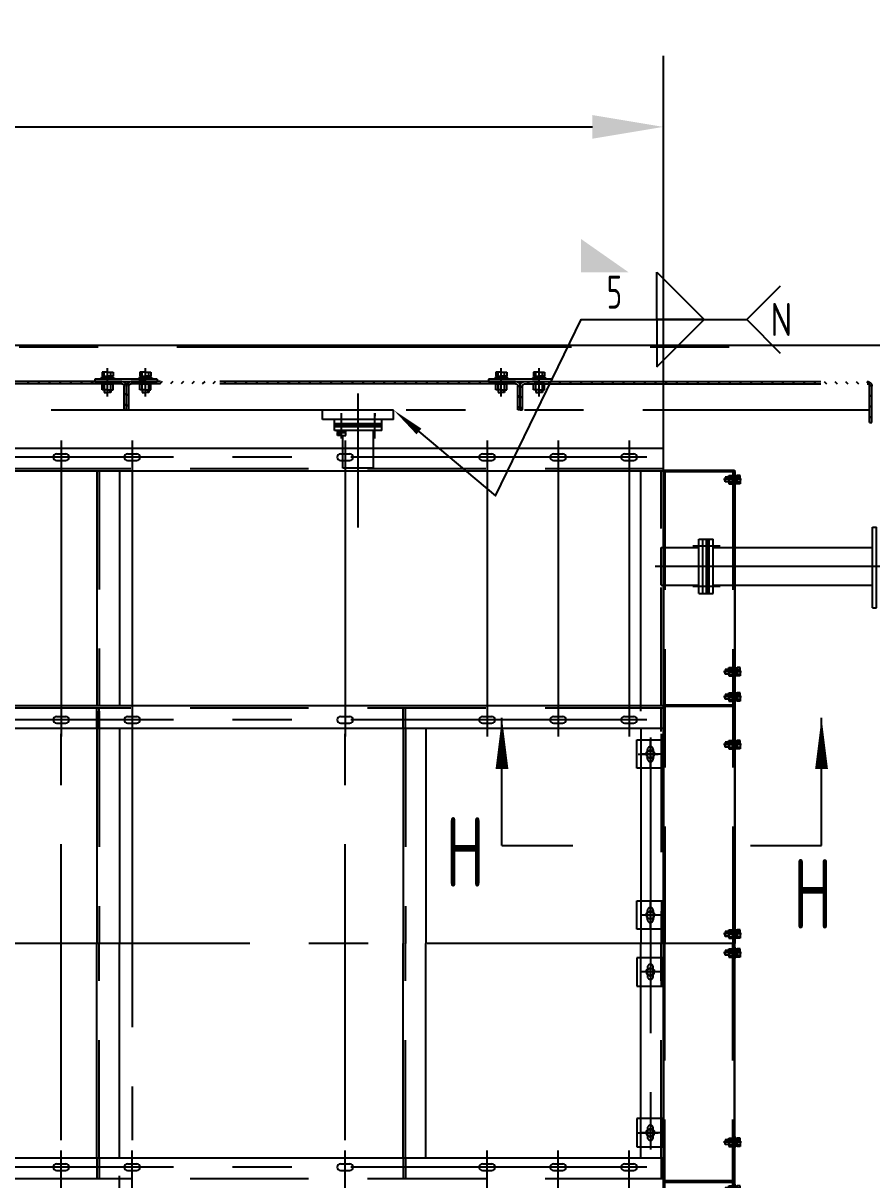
# Model space of a CAD drawing. Header units: millimetres. Extents: x 1934 to 22934, y 25951 to 41379.
# Drawn here: x 10797 to 12591, y 36358 to 38802 of the extents above; entities that cross this region are included whole.
import ezdxf
from ezdxf.enums import TextEntityAlignment as Align

# ---------------------------------------------------------------- set-up
doc = ezdxf.new("R2010")
doc.units = ezdxf.units.MM
doc.header["$LTSCALE"] = 500
for name, pattern in [('F', [0.75, 0.5, -0.25]), ('G', [2, 1.25, -0.25, 0.25, -0.25]), ('K', [2.5, 1.25, -0.25, 0.25, -0.25, 0.25, -0.25])]:
    doc.linetypes.add(name, pattern=pattern)
for name, color, linetype in [('01', 7, 'Continuous'), ('02', 1, 'Continuous'), ('04', 2, 'F'), ('05', 4, 'G'), ('07', 6, 'K'), ('08', 1, 'Continuous'), ('11', 3, 'Continuous'), ('13', 3, 'Continuous')]:
    doc.layers.add(name, color=color, linetype=linetype)
doc.styles.get("Standard").update_dxf_attribs({"font": 'isocp', "width": 0.707, "bigfont": 'intecad.shx'})
doc.dimstyles.new('INTE', dxfattribs={"dimscale": 50, "dimtxt": 3.5, "dimasz": 3, "dimexe": 3, "dimexo": 0, "dimgap": 1, "dimtad": 1, "dimdsep": 46, "dimtxsty": 'Standard', "dimcen": 0, "dimclrd": 1, "dimclre": 1, "dimclrt": 3, "dimadec": 0, "dimazin": 0, "dimtfac": 1, "dimtmove": 0, "dimatfit": 0, "dimfxl": 1, "dimarcsym": 0})

# ---------------------------------------------------------------- blocks, each defined once
blk = doc.blocks.new('64')
at = {"layer": '01', "color": 7, "linetype": 'Continuous'}
for p, q in [((9873.3, 4989.1), (9873.3, 5159.1)), ((9873.3, 5159.1), (9881.3, 5159.1)), ((9881.3, 4989.1), (9881.3, 5159.1)), ((9582.3, 5116.6), (9873.3, 5116.6)), ((9582.3, 5036.6), (9873.3, 5036.6)), ((9873.3, 4989.1), (9881.3, 4989.1))]:
    blk.add_line(p, q, dxfattribs=at)
at = {"layer": '04', "color": 2, "linetype": 'F'}
for p, q in [((9506.3, 5019.1), (9506.3, 5134.1)), ((9506.3, 5134.1), (9536.3, 5134.1)), ((9514.3, 5019.1), (9514.3, 5134.1)), ((9522.3, 5019.1), (9522.3, 5134.1)), ((9524.3, 5019.1), (9524.3, 5134.1)), ((9526.3, 5019.1), (9526.3, 5134.1)), ((9528.3, 5019.1), (9528.3, 5134.1)), ((9536.3, 5019.1), (9536.3, 5134.1)), ((9426.3, 5036.6), (9426.3, 5116.6)), ((9426.3, 5116.6), (9506.3, 5116.6)), ((9550.9, 5119.1), (9493.6, 5119.1)), ((9536.3, 5116.6), (9582.3, 5116.6)), ((9426.3, 5036.6), (9506.3, 5036.6)), ((9536.3, 5036.6), (9582.3, 5036.6)), ((9550.9, 5034.1), (9493.6, 5034.1)), ((9506.3, 5019.1), (9536.3, 5019.1))]:
    blk.add_line(p, q, dxfattribs=at)
at = {"layer": '05', "color": 4, "linetype": 'G'}
blk.add_line((9414.1, 5076.6), (9893.2, 5076.6), dxfattribs=at)
blk = doc.blocks.new('*U861', base_point=(13652.5, 4943.8))
at = {"layer": '01'}
for points in [[(14208.8, 5235.1), (14308.8, 5135.1), (14208.8, 5135.1)], [(14208.8, 5035.1), (14308.8, 5135.1), (14208.8, 5135.1)]]:
    blk.add_lwpolyline(points, close=True, dxfattribs=at)
blk.add_solid([(14048.8, 5305.1), (14148.8, 5235.1), (14048.8, 5135.1), (14048.8, 5235.1)], dxfattribs=at)
at = {"layer": '02'}
for points in [[(14469.6, 5205.8), (14398.8, 5135.1), (14469.6, 5064.4)], [(13706, 4898.7), (13867.6, 4762.7), (14048.8, 5135.1), (14398.8, 5135.1)]]:
    blk.add_lwpolyline(points, dxfattribs=at)
blk.add_lwpolyline([(13652.5, 4943.8, 0, 16, 0), (13706, 4898.7, 16, 16, 0)], format="xyseb", dxfattribs=at)
at = {"layer": '13', "width": 0.707}
blk.add_text('5', height=70, dxfattribs=at).set_placement((14102.8, 5158.1))
at = {"layer": '13', "width": 1.010989}
blk.add_text('N', height=70, dxfattribs=at).set_placement((14448.8, 5100.1), (14494.8, 5100.1), align=Align.FIT)
blk = doc.blocks.new('HFL')
at = {"layer": '07', "color": 6, "linetype": 'K'}
for p, q in [((40091.5, 441.8), (40091.5, 365.3)), ((40091.5, 441.8), (40096.5, 441.8)), ((40096.5, 441.8), (40096.5, 365.3)), ((34612.5, 415.9), (40091.5, 415.3)), ((40091.5, 428.7), (40096.5, 433.7)), ((38516.5, 415.3), (38516.5, 365.3)), ((38521.5, 415.3), (38516.5, 415.3)), ((38516.5, 402.8), (38521.5, 407.8)), ((38521.5, 415.3), (38521.5, 365.3)), ((38521.5, 415.3), (38521.5, 365.3)), ((38521.5, 415.3), (38526.5, 415.3)), ((38521.5, 415.3), (38521.5, 365.3)), ((38521.5, 415.3), (38521.5, 365.3)), ((38526.5, 403.3), (38521.5, 408.3)), ((38526.5, 415.3), (38526.5, 365.3)), ((39348.5, 415.3), (39348.5, 365.3)), ((39353.5, 415.3), (39348.5, 415.3)), ((39353.5, 407), (39348.5, 412)), ((39353.5, 415.3), (39358.5, 415.3)), ((39353.5, 415.3), (39353.5, 365.3)), ((39353.5, 415.3), (39353.5, 365.3)), ((39353.5, 409.1), (39358.5, 414.1)), ((39353.5, 386.7), (39358.5, 391.7)), ((39358.5, 415.3), (39358.5, 365.3)), ((40091.5, 406.3), (40096.5, 411.3)), ((38469.8, 373.1), (38469.8, 360.3)), ((38481.5, 373.1), (38469.8, 373.1)), ((38474.5, 361.8), (38474.5, 378.7)), ((38474.5, 378.7), (38481.5, 378.7)), ((38474.5, 373.1), (38474.5, 360.3)), ((38475.9, 378.7), (38475.9, 373.1)), ((38481.5, 387.1), (38481.5, 327.1)), ((38488.5, 378.7), (38481.5, 378.7)), ((38481.5, 373.1), (38493.1, 373.1)), ((38487.1, 378.7), (38487.1, 373.1)), ((38488.5, 373.1), (38488.5, 378.7)), ((38488.5, 373.1), (38488.5, 360.3)), ((38493.1, 373.1), (38493.1, 360.3)), ((38516.5, 380.3), (38521.5, 385.3)), ((38526.5, 380.9), (38521.5, 385.9)), ((38561.5, 373.1), (38549.8, 373.1)), ((38549.8, 373.1), (38549.8, 360.3)), ((38554.5, 378.7), (38561.5, 378.7)), ((38554.5, 373.1), (38554.5, 378.7)), ((38554.5, 373.1), (38554.5, 360.3)), ((38555.9, 378.7), (38555.9, 373.1)), ((38561.5, 387.1), (38561.5, 327.1)), ((38568.5, 378.7), (38561.5, 378.7)), ((38561.5, 373.1), (38573.1, 373.1)), ((38567.1, 378.7), (38567.1, 373.1)), ((38568.5, 361.8), (38568.5, 378.7)), ((38568.5, 373.1), (38568.5, 360.3)), ((38573.1, 373.1), (38573.1, 360.3)), ((39301.8, 373.1), (39301.8, 360.3)), ((39313.5, 373.1), (39301.8, 373.1)), ((39306.5, 361.8), (39306.5, 378.7)), ((39306.5, 378.7), (39313.5, 378.7)), ((39306.5, 373.1), (39306.5, 360.3)), ((39307.9, 378.7), (39307.9, 373.1)), ((39313.5, 387.1), (39313.5, 327.1)), ((39320.5, 378.7), (39313.5, 378.7)), ((39313.5, 373.1), (39325.1, 373.1)), ((39319.1, 378.7), (39319.1, 373.1)), ((39320.5, 373.1), (39320.5, 378.7)), ((39320.5, 373.1), (39320.5, 360.3)), ((39325.1, 373.1), (39325.1, 360.3)), ((39353.5, 384.6), (39348.5, 389.6)), ((39353.1, 362.5), (39348.5, 367.1)), ((39353.5, 364.3), (39358.5, 369.2)), ((39393.5, 373.1), (39381.8, 373.1)), ((39381.8, 373.1), (39381.8, 360.3)), ((39386.5, 378.7), (39393.5, 378.7)), ((39386.5, 373.1), (39386.5, 378.7)), ((39386.5, 373.1), (39386.5, 360.3)), ((39387.9, 378.7), (39387.9, 373.1)), ((39393.5, 387.1), (39393.5, 327.1)), ((39400.5, 378.7), (39393.5, 378.7)), ((39393.5, 373.1), (39405.1, 373.1)), ((39399.1, 378.7), (39399.1, 373.1)), ((39400.5, 361.8), (39400.5, 378.7)), ((39400.5, 373.1), (39400.5, 360.3)), ((39405.1, 373.1), (39405.1, 360.3)), ((40091.5, 383.8), (40096.5, 388.8)), ((38511.5, 360.3), (37701.5, 360.3)), ((38511.5, 355.3), (37701.5, 355.3)), ((38311.8, 355.3), (38316.8, 360.3)), ((38334.3, 355.3), (38339.3, 360.3)), ((38356.7, 355.3), (38361.7, 360.3)), ((38379.2, 355.3), (38384.2, 360.3)), ((38401.6, 355.3), (38406.6, 360.3)), ((38424.1, 355.3), (38429.1, 360.3)), ((38446.5, 355.3), (38451.5, 360.3)), ((38454.4, 350.3), (38454.4, 355.3)), ((38454.4, 355.3), (38586.5, 355.3)), ((38586.5, 350.3), (38454.4, 350.3)), ((38467.5, 347.8), (38467.5, 350.3)), ((38481.5, 347.8), (38467.5, 347.8)), ((38469, 355.3), (38474, 360.3)), ((38469.8, 360.3), (38481.5, 360.3)), ((38469.8, 335.4), (38469.8, 344.2)), ((38469.8, 344.2), (38481.5, 344.2)), ((38481.5, 360.3), (38470.8, 360.3)), ((38470.8, 344.2), (38470.8, 347.8)), ((38470.8, 347.8), (38481.5, 347.8)), ((38474.5, 344.2), (38474.5, 335.4)), ((38493.1, 360.3), (38481.5, 360.3)), ((38481.5, 360.3), (38492.2, 360.3)), ((38495.5, 350.3), (38481.5, 350.3)), ((38481.5, 347.8), (38495.5, 347.8)), ((38492.2, 347.8), (38481.5, 347.8)), ((38493.1, 344.2), (38481.5, 344.2)), ((38488.5, 344.2), (38488.5, 335.4)), ((38491.4, 355.3), (38496.4, 360.3)), ((38492.2, 344.2), (38492.2, 347.8)), ((38493.1, 335.4), (38493.1, 344.2)), ((38495.5, 347.8), (38495.5, 350.3)), ((38514.3, 355.7), (38521.1, 362.5)), ((38529.4, 355.5), (38521.7, 363.2)), ((39343.5, 360.3), (38531.5, 360.3)), ((39343.5, 355.3), (38531.5, 355.3)), ((38552, 355.3), (38547, 360.3)), ((38547.5, 350.3), (38561.5, 350.3)), ((38547.5, 347.8), (38547.5, 350.3)), ((38561.5, 347.8), (38547.5, 347.8)), ((38549.8, 360.3), (38561.5, 360.3)), ((38549.8, 344.2), (38561.5, 344.2)), ((38549.8, 335.4), (38549.8, 344.2)), ((38561.5, 360.3), (38550.8, 360.3)), ((38550.8, 347.8), (38561.5, 347.8)), ((38550.8, 344.2), (38550.8, 347.8)), ((38554.5, 344.2), (38554.5, 335.4)), ((38573.1, 360.3), (38561.5, 360.3)), ((38561.5, 360.3), (38572.2, 360.3)), ((38561.5, 347.8), (38575.5, 347.8)), ((38572.2, 347.8), (38561.5, 347.8)), ((38573.1, 344.2), (38561.5, 344.2)), ((38568.5, 344.2), (38568.5, 335.4)), ((38574.5, 355.3), (38569.5, 360.3)), ((38572.2, 344.2), (38572.2, 347.8)), ((38573.1, 335.4), (38573.1, 344.2)), ((38575.5, 347.8), (38575.5, 350.3)), ((38586.5, 350.3), (38586.5, 355.3)), ((38586.5, 350.3), (38586.5, 355.3)), ((38596.9, 355.3), (38591.9, 360.3)), ((38619.4, 355.3), (38614.4, 360.3)), ((38641.8, 355.3), (38636.8, 360.3)), ((38664.3, 355.3), (38659.3, 360.3)), ((38686.7, 355.3), (38681.7, 360.3)), ((38709.2, 355.3), (38704.2, 360.3)), ((38731.6, 355.3), (38726.6, 360.3)), ((38754.1, 355.3), (38749.1, 360.3)), ((38776.5, 355.3), (38771.5, 360.3)), ((38799, 355.3), (38794, 360.3)), ((38821.4, 355.3), (38816.4, 360.3)), ((38843.9, 355.3), (38838.9, 360.3)), ((38866.3, 355.3), (38861.3, 360.3)), ((38888.8, 355.3), (38883.8, 360.3)), ((38911.2, 355.3), (38906.2, 360.3)), ((38933.7, 355.3), (38928.7, 360.3)), ((38956.1, 355.3), (38951.1, 360.3)), ((38978.6, 355.3), (38973.6, 360.3)), ((39001.1, 355.3), (38996.1, 360.3)), ((39023.5, 355.3), (39018.5, 360.3)), ((39046, 355.3), (39041, 360.3)), ((39068.4, 355.3), (39063.4, 360.3)), ((39090.9, 355.3), (39085.9, 360.3)), ((39113.3, 355.3), (39108.3, 360.3)), ((39135.8, 355.3), (39130.8, 360.3)), ((39158.2, 355.3), (39153.2, 360.3)), ((39180.7, 355.3), (39175.7, 360.3)), ((39203.1, 355.3), (39198.1, 360.3)), ((39225.6, 355.3), (39220.6, 360.3)), ((39248, 355.3), (39243, 360.3)), ((39270.5, 355.3), (39265.5, 360.3)), ((39286.4, 350.3), (39286.4, 355.3)), ((39286.4, 355.3), (39418.5, 355.3)), ((39418.5, 350.3), (39286.4, 350.3)), ((39292.9, 355.3), (39287.9, 360.3)), ((39299.5, 347.8), (39299.5, 350.3)), ((39313.5, 347.8), (39299.5, 347.8)), ((39301.8, 360.3), (39313.5, 360.3)), ((39301.8, 335.4), (39301.8, 344.2)), ((39301.8, 344.2), (39313.5, 344.2)), ((39313.5, 360.3), (39302.8, 360.3)), ((39302.8, 344.2), (39302.8, 347.8)), ((39302.8, 347.8), (39313.5, 347.8)), ((39306.5, 344.2), (39306.5, 335.4)), ((39313.5, 357.2), (39310.4, 360.3)), ((39325.1, 360.3), (39313.5, 360.3)), ((39313.5, 360.3), (39324.2, 360.3)), ((39315.4, 355.3), (39313.5, 357.2)), ((39327.5, 350.3), (39313.5, 350.3)), ((39313.5, 347.8), (39327.5, 347.8)), ((39324.2, 347.8), (39313.5, 347.8)), ((39325.1, 344.2), (39313.5, 344.2)), ((39320.5, 344.2), (39320.5, 335.4)), ((39324.2, 344.2), (39324.2, 347.8)), ((39325.1, 335.4), (39325.1, 344.2)), ((39327.5, 347.8), (39327.5, 350.3)), ((39337.8, 355.3), (39332.8, 360.3)), ((39363.5, 360.3), (40086.5, 360.3)), ((39363.5, 355.3), (40086.5, 355.3)), ((39367, 355.3), (39372, 360.3)), ((39379.5, 350.3), (39393.5, 350.3)), ((39379.5, 347.8), (39379.5, 350.3)), ((39393.5, 347.8), (39379.5, 347.8)), ((39381.8, 360.3), (39393.5, 360.3)), ((39381.8, 344.2), (39393.5, 344.2)), ((39381.8, 335.4), (39381.8, 344.2)), ((39393.5, 360.3), (39382.8, 360.3)), ((39382.8, 347.8), (39393.5, 347.8)), ((39382.8, 344.2), (39382.8, 347.8)), ((39386.5, 344.2), (39386.5, 335.4)), ((39389.5, 355.3), (39393.5, 359.3)), ((39393.5, 359.3), (39394.5, 360.3)), ((39405.1, 360.3), (39393.5, 360.3)), ((39393.5, 360.3), (39404.2, 360.3)), ((39393.5, 347.8), (39407.5, 347.8)), ((39404.2, 347.8), (39393.5, 347.8)), ((39405.1, 344.2), (39393.5, 344.2)), ((39400.5, 344.2), (39400.5, 335.4)), ((39404.2, 344.2), (39404.2, 347.8)), ((39405.1, 335.4), (39405.1, 344.2)), ((39407.5, 347.8), (39407.5, 350.3)), ((39411.9, 355.3), (39416.9, 360.3)), ((39418.5, 350.3), (39418.5, 355.3)), ((39434.4, 355.3), (39439.4, 360.3)), ((39456.8, 355.3), (39461.8, 360.3)), ((39479.3, 355.3), (39484.3, 360.3)), ((39501.7, 355.3), (39506.7, 360.3)), ((39524.2, 355.3), (39529.2, 360.3)), ((39546.6, 355.3), (39551.6, 360.3)), ((39569.1, 355.3), (39574.1, 360.3)), ((39591.5, 355.3), (39596.5, 360.3)), ((39614, 355.3), (39619, 360.3)), ((39636.4, 355.3), (39641.4, 360.3)), ((39658.9, 355.3), (39663.9, 360.3)), ((39681.3, 355.3), (39686.3, 360.3)), ((39703.8, 355.3), (39708.8, 360.3)), ((39726.2, 355.3), (39731.2, 360.3)), ((39748.7, 355.3), (39753.7, 360.3)), ((39771.1, 355.3), (39776.1, 360.3)), ((39793.6, 355.3), (39798.6, 360.3)), ((39816, 355.3), (39821, 360.3)), ((39838.5, 355.3), (39843.5, 360.3)), ((39860.9, 355.3), (39865.9, 360.3)), ((39883.4, 355.3), (39888.4, 360.3)), ((39905.8, 355.3), (39910.8, 360.3)), ((39928.3, 355.3), (39933.3, 360.3)), ((39950.7, 355.3), (39955.7, 360.3)), ((39973.2, 355.3), (39978.2, 360.3)), ((39995.6, 355.3), (40000.6, 360.3)), ((40018.1, 355.3), (40023.1, 360.3)), ((40040.5, 355.3), (40045.5, 360.3)), ((40063, 355.3), (40068, 360.3)), ((40085.4, 355.3), (40096.5, 366.4)), ((38481.5, 335.4), (38469.8, 335.4)), ((38481.5, 335.4), (38493.1, 335.4)), ((38561.5, 335.4), (38549.8, 335.4)), ((38561.5, 335.4), (38573.1, 335.4)), ((39313.5, 335.4), (39301.8, 335.4)), ((39313.5, 335.4), (39325.1, 335.4)), ((39393.5, 335.4), (39381.8, 335.4)), ((39393.5, 335.4), (39405.1, 335.4))]:
    blk.add_line(p, q, dxfattribs=at)
for centre, radius, start, end in [((38511.5, 365.3), 5, 270, 0), ((38511.5, 365.3), 10, 270, 0), ((38531.5, 365.3), 10, 180, 270), ((38531.5, 365.3), 5, 180, 270), ((39343.5, 365.3), 5, 270, 0), ((39343.5, 365.3), 10, 270, 0), ((39363.5, 365.3), 10, 180, 270), ((39363.5, 365.3), 5, 180, 270), ((40086.5, 365.3), 5, 270, 0), ((40086.5, 365.3), 10, 270, 0)]:
    blk.add_arc(centre, radius, start, end, dxfattribs=at)
blk = doc.blocks.new('TERT')
at = {"layer": '01', "color": 7, "linetype": 'Continuous'}
for p, q in [((65697.5, 3166.9), (60902.5, 3166.9)), ((65697.5, 2563.9), (65697.5, 3166.9)), ((65697.5, 3118.9), (60902.5, 3118.9)), ((64500, 3118.9), (64500, 2622.9)), ((64548, 3118.9), (64548, 2622.9)), ((65649.5, 2611.9), (65649.5, 3118.9)), ((65697.5, 2622.9), (60902.5, 2622.9)), ((65697.5, 2574.9), (60902.5, 2574.9)), ((64500, 2574.9), (64500, 2120.9)), ((64548, 2574.9), (64548, 2120.9)), ((65147.5, 2574.9), (65147.5, 2120.9)), ((65195.5, 2574.9), (65195.5, 2120.9)), ((65649.5, 2574.9), (65649.5, 2550.9)), ((65697.5, 2563.9), (65697.5, 2120.9)), ((65649.5, 2490.9), (65649.5, 2210.9)), ((65649.5, 2150.9), (65649.5, 2120.9)), ((64500, 1666.9), (64500, 2120.9)), ((64548, 1666.9), (64548, 2120.9)), ((65147.5, 1666.9), (65147.5, 2120.9)), ((65195.5, 1666.9), (65195.5, 2120.9)), ((65649.5, 2090.9), (65649.5, 2120.9)), ((65697.5, 1666.9), (65697.5, 2120.9)), ((65649.5, 1750.9), (65649.5, 2030.9)), ((65649.5, 1666.9), (65649.5, 1690.9)), ((65697.5, 1666.9), (60902.5, 1666.9)), ((65697.5, 1677.9), (65697.5, 1074.9)), ((64548, 1122.9), (64548, 1629.9))]:
    blk.add_line(p, q, dxfattribs=at)
at = {"layer": '01'}
for p, q in [((64415, 3155.4), (64435, 3155.4)), ((64565, 3155.4), (64585, 3155.4)), ((65015, 3155.4), (65035, 3155.4)), ((65315, 3155.4), (65335, 3155.4)), ((65465, 3155.4), (65485, 3155.4)), ((65615, 3155.4), (65635, 3155.4)), ((64415, 3141.4), (64435, 3141.4)), ((64565, 3141.4), (64585, 3141.4)), ((65015, 3141.4), (65035, 3141.4)), ((65315, 3141.4), (65335, 3141.4)), ((65465, 3141.4), (65485, 3141.4)), ((65615, 3141.4), (65635, 3141.4)), ((64415, 2600.4), (64435, 2600.4)), ((64565, 2600.4), (64585, 2600.4)), ((65015, 2600.4), (65035, 2600.4)), ((65315, 2600.4), (65335, 2600.4)), ((65465, 2600.4), (65485, 2600.4)), ((65615, 2600.4), (65635, 2600.4)), ((64415, 2586.4), (64435, 2586.4)), ((64565, 2586.4), (64585, 2586.4)), ((65015, 2586.4), (65035, 2586.4)), ((65315, 2586.4), (65335, 2586.4)), ((65465, 2586.4), (65485, 2586.4)), ((65615, 2586.4), (65635, 2586.4)), ((64415, 1655.4), (64435, 1655.4)), ((64415, 1641.4), (64435, 1641.4)), ((64565, 1655.4), (64585, 1655.4)), ((64565, 1641.4), (64585, 1641.4)), ((65015, 1655.4), (65035, 1655.4)), ((65015, 1641.4), (65035, 1641.4)), ((65315, 1655.4), (65335, 1655.4)), ((65315, 1641.4), (65335, 1641.4)), ((65465, 1655.4), (65485, 1655.4)), ((65465, 1641.4), (65485, 1641.4)), ((65615, 1655.4), (65635, 1655.4)), ((65615, 1641.4), (65635, 1641.4))]:
    blk.add_line(p, q, dxfattribs=at)
at = {"layer": '01', "color": 7, "linetype": 'Continuous'}
for centre, start, end in [((64415, 3148.4), 90, 270), ((64435, 3148.4), 270, 90), ((64565, 3148.4), 90, 270), ((64585, 3148.4), 270, 90), ((65015, 3148.4), 90, 270), ((65035, 3148.4), 270, 90), ((65315, 3148.4), 90, 270), ((65335, 3148.4), 270, 90), ((65465, 3148.4), 90, 270), ((65485, 3148.4), 270, 90), ((65615, 3148.4), 90, 270), ((65635, 3148.4), 270, 90), ((64415, 2593.4), 90, 270), ((64435, 2593.4), 270, 90), ((64565, 2593.4), 90, 270), ((64585, 2593.4), 270, 90), ((65015, 2593.4), 90, 270), ((65035, 2593.4), 270, 90), ((65315, 2593.4), 90, 270), ((65335, 2593.4), 270, 90), ((65465, 2593.4), 90, 270), ((65485, 2593.4), 270, 90), ((65615, 2593.4), 90, 270), ((65635, 2593.4), 270, 90), ((64415, 1648.4), 90, 270), ((64435, 1648.4), 270, 90), ((64565, 1648.4), 90, 270), ((64585, 1648.4), 270, 90), ((65015, 1648.4), 90, 270), ((65035, 1648.4), 270, 90), ((65315, 1648.4), 90, 270), ((65335, 1648.4), 270, 90), ((65465, 1648.4), 90, 270), ((65485, 1648.4), 270, 90), ((65615, 1648.4), 90, 270), ((65635, 1648.4), 270, 90)]:
    blk.add_arc(centre, 7, start, end, dxfattribs=at)
at = {"layer": '04', "color": 2, "linetype": 'F'}
for p, q in [((65697.5, 3123.9), (60902.5, 3123.9)), ((64505, 3118.9), (64505, 2622.9)), ((65692.5, 2622.9), (65692.5, 3118.9)), ((65697.5, 2617.9), (60902.5, 2617.9)), ((64500, 2574.9), (64500, 2617.9)), ((64505, 2574.9), (64505, 2617.9)), ((65147.5, 2574.9), (65147.5, 2617.9)), ((65152.5, 2574.9), (65152.5, 2617.9)), ((65692.5, 2568.9), (65692.5, 2617.9)), ((64500, 2611.9), (64500, 2568.9)), ((64505, 2611.9), (64505, 2568.9)), ((64505, 2574.9), (64505, 2120.9)), ((65152.5, 2574.9), (65152.5, 2120.9)), ((65649.5, 2550.9), (65649.5, 2490.9)), ((65692.5, 2563.9), (65692.5, 2120.9)), ((65649.5, 2210.9), (65649.5, 2150.9)), ((64505, 1666.9), (64505, 2120.9)), ((65152.5, 1666.9), (65152.5, 2120.9)), ((65692.5, 1666.9), (65692.5, 2120.9)), ((65649.5, 2030.9), (65649.5, 2090.9)), ((65649.5, 1690.9), (65649.5, 1750.9)), ((64500, 1666.9), (64500, 1623.9)), ((64505, 1666.9), (64505, 1623.9)), ((65147.5, 1666.9), (65147.5, 1623.9)), ((65152.5, 1666.9), (65152.5, 1623.9)), ((65692.5, 1666.9), (65692.5, 1623.9)), ((65697.5, 1623.9), (60902.5, 1623.9))]:
    blk.add_line(p, q, dxfattribs=at)
at = {"layer": '05', "color": 4, "linetype": 'G'}
for p, q in [((64425, 3183.4), (64425, 2538.4)), ((64575, 3183.4), (64575, 2538.4)), ((65025, 3183.4), (65025, 2538.4)), ((65325, 3183.4), (65325, 2558.4)), ((65475, 3183.4), (65475, 2558.4)), ((65625, 3183.4), (65625, 2558.4)), ((65662.2, 3148.4), (60770.3, 3148.4)), ((65662.2, 2593.4), (60838.8, 2593.4)), ((64425, 1058.4), (64425, 1703.4)), ((64575, 1058.4), (64575, 1703.4)), ((65025, 1058.4), (65025, 1703.4)), ((65325, 1058.4), (65325, 1683.4)), ((65475, 1058.4), (65475, 1683.4)), ((65625, 1058.4), (65625, 1683.4)), ((65662.2, 1648.4), (60952.7, 1648.4))]:
    blk.add_line(p, q, dxfattribs=at)
at = {"layer": '05'}
for p, q in [((64575, 2568.9), (64575, 1705.4)), ((64425, 1705.4), (64425, 2563.9)), ((65025, 1705.4), (65025, 2563.9)), ((65670, 2556.4), (65670, 1685.4)), ((65823.5, 2120.9), (60790.5, 2120.9))]:
    blk.add_line(p, q, dxfattribs=at)
blk = doc.blocks.new('*D929')
at = {"layer": '08', "color": 1, "lineweight": -2, "ltscale": 1.25}
for p, q in [((7355.3, 37961.7), (7355.3, 38733)), ((12150.3, 37881.1), (12150.3, 38733)), ((7505.3, 38583), (12000.3, 38583))]:
    blk.add_line(p, q, dxfattribs=at)
at = {"layer": '08', "color": 1, "ltscale": 1.25}
for points in [[(7505.3, 38608), (7505.3, 38558), (7355.3, 38583)], [(12000.3, 38608), (12000.3, 38558), (12150.3, 38583)]]:
    blk.add_solid(points, dxfattribs=at)
at = {"layer": 'Defpoints', "color": 0, "ltscale": 1.25}
for p in [(12150.3, 38583), (7355.3, 37961.7), (12150.3, 37881.1)]:
    blk.add_point(p, dxfattribs=at)
at = {"layer": '08', "color": 3, "ltscale": 1.25, "insert": (9752.8, 38720.5), "char_height": 175, "attachment_point": 5}
blk.add_mtext('4795', dxfattribs=at)
blk = doc.blocks.new('TREW')
at = {"layer": '01', "color": 7, "linetype": 'Continuous'}
for p, q in [((3285.4, -3210.7), (3285.4, -3060.7)), ((3285.4, -3060.7), (3305.4, -3060.7)), ((3305.4, -3210.7), (3305.4, -3060.7)), ((3224.4, -3103.2), (3251.4, -3103.2)), ((3262.4, -3185.7), (3262.4, -3085.7)), ((3262.4, -3085.7), (3270.4, -3085.7)), ((3270.4, -3185.7), (3270.4, -3085.7)), ((3270.4, -3185.7), (3270.4, -3085.7)), ((3270.4, -3085.7), (3285.4, -3085.7)), ((3272.4, -3185.7), (3272.4, -3085.7)), ((3274.4, -3185.7), (3274.4, -3085.7)), ((3276.4, -3185.7), (3276.4, -3085.7)), ((3224.4, -3168.2), (3262.4, -3168.2)), ((3262.4, -3185.7), (3270.4, -3185.7)), ((3270.4, -3185.7), (3285.4, -3185.7)), ((3285.4, -3210.7), (3305.4, -3210.7))]:
    blk.add_line(p, q, dxfattribs=at)
at = {"layer": '01'}
for p, q in [((3251.4, -3100.7), (3251.4, -3091.8)), ((3251.4, -3091.8), (3257.8, -3091.8)), ((3257.8, -3095.7), (3251.4, -3095.7)), ((3251.4, -3100.7), (3251.4, -3109.6)), ((3257.8, -3091.8), (3257.8, -3100.7)), ((3257.8, -3100.7), (3257.8, -3093)), ((3257.8, -3093), (3260.4, -3093)), ((3257.8, -3100.7), (3260.4, -3099.2)), ((3257.8, -3100.7), (3257.8, -3108.4)), ((3257.8, -3109.6), (3257.8, -3100.7)), ((3260.4, -3100.7), (3257.8, -3102.2)), ((3260.4, -3100.7), (3260.4, -3090.7)), ((3260.4, -3090.7), (3262.4, -3090.7)), ((3260.4, -3093), (3260.4, -3100.7)), ((3260.4, -3100.7), (3260.4, -3110.7)), ((3260.4, -3108.4), (3260.4, -3100.7)), ((3262.4, -3090.7), (3262.4, -3100.7)), ((3262.4, -3110.7), (3262.4, -3100.7)), ((3251.4, -3109.6), (3257.8, -3109.6)), ((3257.8, -3108.4), (3260.4, -3108.4)), ((3260.4, -3110.7), (3262.4, -3110.7))]:
    blk.add_line(p, q, dxfattribs=at)
at = {"layer": '04', "color": 2, "linetype": 'F'}
for p, q in [((3182.4, -3168.1), (3182.4, -3103.1)), ((3182.4, -3103.1), (3224.4, -3103.2)), ((3182.4, -3168.1), (3224.4, -3168.2))]:
    blk.add_line(p, q, dxfattribs=at)
at = {"layer": '05'}
for p, q in [((3245.7, -3100.7), (3298.8, -3100.7)), ((3258.4, -3100.7), (3262.4, -3100.7)), ((3245.7, -3170.7), (3298.8, -3170.7))]:
    blk.add_line(p, q, dxfattribs=at)
at = {"layer": '05', "color": 4, "linetype": 'G'}
for p, q in [((3162.2, -3135.6), (3340.4, -3135.8)), ((3299.1, -3170.7), (3292.4, -3170.7))]:
    blk.add_line(p, q, dxfattribs=at)
blk = doc.blocks.new('JGFD')
at = {"layer": '07', "color": 6, "linetype": 'K', "ltscale": 30}
blk.add_line((31622.1, 9294.4), (24993.2, 9294.4), dxfattribs=at)
at = {"layer": '07', "color": 6, "linetype": 'K', "ltscale": 1.333333}
blk.add_line((26005.2, 9291.4), (28879.2, 9291.4), dxfattribs=at)
blk = doc.blocks.new('*U923')
at = {"layer": '01'}
for p, q in [((0, 8.9), (-8, 4.3)), ((-8, 4.3), (-8, 0)), ((-8, -4.3), (-8, 0)), ((8, 4.3), (0, 8.9)), ((8, 0), (8, 4.3)), ((8, 0), (8, -4.3)), ((0, -8.9), (-8, -4.3)), ((8, -4.3), (0, -8.9))]:
    blk.add_line(p, q, dxfattribs=at)
at = {"layer": '05'}
for p, q in [((-9.9, 0), (9.3, 0)), ((0, -10.7), (0, 10.3))]:
    blk.add_line(p, q, dxfattribs=at)
blk = doc.blocks.new('ASDASDAD')
at = {"layer": '01'}
for p, q in [((28987, 11558.2), (28987, 11614.2)), ((28987, 11614.2), (29047, 11614.2)), ((29047, 11614.2), (29047, 11558.2)), ((29327, 11558.2), (29327, 11614.2)), ((29327, 11614.2), (29387, 11614.2)), ((29387, 11614.2), (29387, 11558.2)), ((29047, 11562.2), (28987, 11562.2)), ((29387, 11562.2), (29327, 11562.2)), ((29957, 11558.2), (28957, 11558.2)), ((28957, 11407.2), (28957, 11558.2)), ((29954, 11558.2), (29954, 11407.2)), ((29957, 11558.2), (29957, 11408.2)), ((29957, 11408.2), (28957, 11408.2)), ((29954, 11407.2), (28957, 11407.2)), ((28967, 11407.2), (28977, 11407.2)), ((28967, 11405.2), (28967, 11407.2)), ((28977, 11405.2), (28967, 11405.2)), ((28968.1, 11402.6), (28977, 11402.6)), ((28968.1, 11396.2), (28968.1, 11402.6)), ((28977, 11396.2), (28968.1, 11396.2)), ((28969.3, 11405.2), (28977, 11405.2)), ((28969.3, 11402.6), (28969.3, 11405.2)), ((28977, 11402.6), (28969.3, 11402.6)), ((28972, 11402.6), (28972, 11396.2)), ((28987, 11407.2), (28977, 11407.2)), ((28977, 11405.2), (28987, 11405.2)), ((28984.7, 11405.2), (28977, 11405.2)), ((28977, 11402.6), (28984.7, 11402.6)), ((28985.8, 11402.6), (28977, 11402.6)), ((28977, 11396.2), (28985.8, 11396.2)), ((28982, 11402.6), (28982, 11396.2)), ((28984.7, 11402.6), (28984.7, 11405.2)), ((28985.8, 11396.2), (28985.8, 11402.6)), ((28987, 11405.2), (28987, 11407.2)), ((29367, 11407.2), (29377, 11407.2)), ((29367, 11405.2), (29367, 11407.2)), ((29377, 11405.2), (29367, 11405.2)), ((29368.1, 11402.6), (29377, 11402.6)), ((29368.1, 11396.2), (29368.1, 11402.6)), ((29377, 11396.2), (29368.1, 11396.2)), ((29369.3, 11405.2), (29377, 11405.2)), ((29369.3, 11402.6), (29369.3, 11405.2)), ((29377, 11402.6), (29369.3, 11402.6)), ((29372, 11402.6), (29372, 11396.2)), ((29387, 11407.2), (29377, 11407.2)), ((29377, 11405.2), (29387, 11405.2)), ((29384.7, 11405.2), (29377, 11405.2)), ((29377, 11402.6), (29384.7, 11402.6)), ((29385.8, 11402.6), (29377, 11402.6)), ((29377, 11396.2), (29385.8, 11396.2)), ((29382, 11402.6), (29382, 11396.2)), ((29384.7, 11402.6), (29384.7, 11405.2)), ((29385.8, 11396.2), (29385.8, 11402.6)), ((29387, 11405.2), (29387, 11407.2)), ((29468, 11407.2), (29478, 11407.2)), ((29468, 11405.2), (29468, 11407.2)), ((29478, 11405.2), (29468, 11405.2)), ((29469.1, 11402.6), (29478, 11402.6)), ((29469.1, 11396.2), (29469.1, 11402.6)), ((29478, 11396.2), (29469.1, 11396.2)), ((29470.3, 11405.2), (29478, 11405.2)), ((29470.3, 11402.6), (29470.3, 11405.2)), ((29478, 11402.6), (29470.3, 11402.6)), ((29473, 11402.6), (29473, 11396.2)), ((29488, 11407.2), (29478, 11407.2)), ((29478, 11405.2), (29488, 11405.2)), ((29485.7, 11405.2), (29478, 11405.2)), ((29478, 11402.6), (29485.7, 11402.6)), ((29486.8, 11402.6), (29478, 11402.6)), ((29478, 11396.2), (29486.8, 11396.2)), ((29483, 11402.6), (29483, 11396.2)), ((29485.7, 11402.6), (29485.7, 11405.2)), ((29486.8, 11396.2), (29486.8, 11402.6)), ((29488, 11405.2), (29488, 11407.2)), ((29521, 11407.2), (29531, 11407.2)), ((29521, 11405.2), (29521, 11407.2)), ((29531, 11405.2), (29521, 11405.2)), ((29522.1, 11402.6), (29531, 11402.6)), ((29522.1, 11396.2), (29522.1, 11402.6)), ((29531, 11396.2), (29522.1, 11396.2)), ((29523.3, 11405.2), (29531, 11405.2)), ((29523.3, 11402.6), (29523.3, 11405.2)), ((29531, 11402.6), (29523.3, 11402.6)), ((29526, 11402.6), (29526, 11396.2)), ((29541, 11407.2), (29531, 11407.2)), ((29531, 11405.2), (29541, 11405.2)), ((29538.7, 11405.2), (29531, 11405.2)), ((29531, 11402.6), (29538.7, 11402.6)), ((29539.8, 11402.6), (29531, 11402.6)), ((29531, 11396.2), (29539.8, 11396.2)), ((29536, 11402.6), (29536, 11396.2)), ((29538.7, 11402.6), (29538.7, 11405.2)), ((29539.8, 11396.2), (29539.8, 11402.6)), ((29541, 11405.2), (29541, 11407.2)), ((29927, 11407.2), (29937, 11407.2)), ((29927, 11405.2), (29927, 11407.2)), ((29937, 11405.2), (29927, 11405.2)), ((29928.1, 11402.6), (29937, 11402.6)), ((29928.1, 11396.2), (29928.1, 11402.6)), ((29937, 11396.2), (29928.1, 11396.2)), ((29929.3, 11405.2), (29937, 11405.2)), ((29929.3, 11402.6), (29929.3, 11405.2)), ((29937, 11402.6), (29929.3, 11402.6)), ((29932, 11402.6), (29932, 11396.2)), ((29947, 11407.2), (29937, 11407.2)), ((29937, 11405.2), (29947, 11405.2)), ((29944.7, 11405.2), (29937, 11405.2)), ((29937, 11402.6), (29944.7, 11402.6)), ((29945.8, 11402.6), (29937, 11402.6)), ((29937, 11396.2), (29945.8, 11396.2)), ((29942, 11402.6), (29942, 11396.2)), ((29944.7, 11402.6), (29944.7, 11405.2)), ((29945.8, 11396.2), (29945.8, 11402.6)), ((29947, 11405.2), (29947, 11407.2))]:
    blk.add_line(p, q, dxfattribs=at)
at = {"layer": '04', "color": 2, "linetype": 'F'}
for p, q in [((29954, 11555.2), (28957, 11555.2)), ((29458, 11555.2), (29458, 11408.2)), ((29461, 11555.2), (29461, 11408.2)), ((28977, 11419.6), (28968.1, 11419.6)), ((28968.1, 11419.6), (28968.1, 11411.2)), ((28972, 11419.6), (28972, 11427.6)), ((28972, 11427.6), (28977, 11427.6)), ((28972, 11419.6), (28972, 11411.2)), ((28973, 11427.6), (28973, 11419.6)), ((28982, 11427.6), (28977, 11427.6)), ((28977, 11420.6), (28977, 11410.1)), ((28977, 11419.6), (28985.8, 11419.6)), ((28981, 11427.6), (28981, 11419.6)), ((28982, 11419.6), (28982, 11427.6)), ((28982, 11419.6), (28982, 11411.2)), ((28985.8, 11419.6), (28985.8, 11411.2)), ((29377, 11419.6), (29368.1, 11419.6)), ((29368.1, 11419.6), (29368.1, 11411.2)), ((29372, 11419.6), (29372, 11427.6)), ((29372, 11427.6), (29377, 11427.6)), ((29372, 11419.6), (29372, 11411.2)), ((29373, 11427.6), (29373, 11419.6)), ((29382, 11427.6), (29377, 11427.6)), ((29377, 11420.6), (29377, 11410.1)), ((29377, 11419.6), (29385.8, 11419.6)), ((29381, 11427.6), (29381, 11419.6)), ((29382, 11419.6), (29382, 11427.6)), ((29382, 11419.6), (29382, 11411.2)), ((29385.8, 11419.6), (29385.8, 11411.2)), ((29478, 11419.6), (29469.1, 11419.6)), ((29469.1, 11419.6), (29469.1, 11411.2)), ((29473, 11419.6), (29473, 11427.6)), ((29473, 11427.6), (29478, 11427.6)), ((29473, 11419.6), (29473, 11411.2)), ((29474, 11427.6), (29474, 11419.6)), ((29483, 11427.6), (29478, 11427.6)), ((29478, 11420.6), (29478, 11410.1)), ((29478, 11419.6), (29486.8, 11419.6)), ((29482, 11427.6), (29482, 11419.6)), ((29483, 11419.6), (29483, 11427.6)), ((29483, 11419.6), (29483, 11411.2)), ((29486.8, 11419.6), (29486.8, 11411.2)), ((29531, 11419.6), (29522.1, 11419.6)), ((29522.1, 11419.6), (29522.1, 11411.2)), ((29526, 11419.6), (29526, 11427.6)), ((29526, 11427.6), (29531, 11427.6)), ((29526, 11419.6), (29526, 11411.2)), ((29527, 11427.6), (29527, 11419.6)), ((29536, 11427.6), (29531, 11427.6)), ((29531, 11420.6), (29531, 11410.1)), ((29531, 11419.6), (29539.8, 11419.6)), ((29535, 11427.6), (29535, 11419.6)), ((29536, 11419.6), (29536, 11427.6)), ((29536, 11419.6), (29536, 11411.2)), ((29539.8, 11419.6), (29539.8, 11411.2)), ((29937, 11419.6), (29928.1, 11419.6)), ((29928.1, 11419.6), (29928.1, 11411.2)), ((29932, 11419.6), (29932, 11427.6)), ((29932, 11427.6), (29937, 11427.6)), ((29932, 11419.6), (29932, 11411.2)), ((29933, 11427.6), (29933, 11419.6)), ((29942, 11427.6), (29937, 11427.6)), ((29937, 11420.6), (29937, 11410.1)), ((29937, 11419.6), (29945.8, 11419.6)), ((29941, 11427.6), (29941, 11419.6)), ((29942, 11419.6), (29942, 11427.6)), ((29942, 11419.6), (29942, 11411.2)), ((29945.8, 11419.6), (29945.8, 11411.2)), ((29954, 11411.2), (28957, 11411.2)), ((28968.1, 11411.2), (28977, 11411.2)), ((28985.8, 11411.2), (28977, 11411.2)), ((29368.1, 11411.2), (29377, 11411.2)), ((29385.8, 11411.2), (29377, 11411.2)), ((29469.1, 11411.2), (29478, 11411.2)), ((29486.8, 11411.2), (29478, 11411.2)), ((29522.1, 11411.2), (29531, 11411.2)), ((29539.8, 11411.2), (29531, 11411.2)), ((29928.1, 11411.2), (29937, 11411.2)), ((29945.8, 11411.2), (29937, 11411.2))]:
    blk.add_line(p, q, dxfattribs=at)
at = {"layer": '05', "color": 142, "linetype": 'G'}
for p, q in [((28987, 11585.7), (29047, 11585.7)), ((29327, 11585.7), (29387, 11585.7))]:
    blk.add_line(p, q, dxfattribs=at)
at = {"layer": '05'}
for p, q in [((29017, 11565.1), (29017, 11605.3)), ((29357, 11565.1), (29357, 11605.3)), ((28957, 11558.2), (29957, 11558.2)), ((28977, 11393.1), (28977, 11431.1)), ((29377, 11393.1), (29377, 11431.1)), ((29478, 11393.1), (29478, 11431.1)), ((29531, 11393.1), (29531, 11431.1)), ((29937, 11393.1), (29937, 11431.1))]:
    blk.add_line(p, q, dxfattribs=at)
at = {"layer": '05', "rotation": 90}
for p in [(29017, 11585.7), (29357, 11585.7)]:
    blk.add_blockref('*U923', p, dxfattribs=at)

msp = doc.modelspace()

# ---------------------------------------------------------------- linework, layer by layer
at = {"layer": '01', "ltscale": 1.25}
for p, q in [((11809.219, 37064.454), (11959.219, 37064.454)), ((12334.483, 37064.454), (12484.483, 37064.454))]:
    msp.add_line(p, q, dxfattribs=at)
at = {"layer": '02', "ltscale": 1.25}
for p, q in [((11809.219, 37064.454), (11809.219, 37334.454)), ((12484.483, 37064.454), (12484.483, 37334.454))]:
    msp.add_line(p, q, dxfattribs=at)
for points in [[(11809.219, 37334.454, 0, 27, 0), (11809.219, 37226.454, 0, 0, 0)], [(12484.483, 37334.454, 0, 27, 0), (12484.483, 37226.454, 0, 0, 0)]]:
    msp.add_lwpolyline(points, format="xyseb", dxfattribs=at)
at = {"layer": '04', "color": 2, "linetype": 'F', "ltscale": 1.25}
for p, q in [((12116.816, 37247.649), (12116.816, 37267.649)), ((12128.816, 37267.649), (12128.816, 37247.649)), ((12116.816, 36907.649), (12116.816, 36927.649)), ((12128.816, 36927.649), (12128.816, 36907.649)), ((12116.816, 36807.649), (12116.816, 36787.649)), ((12128.816, 36787.649), (12128.816, 36807.649)), ((12116.816, 36467.649), (12116.816, 36447.649)), ((12128.816, 36447.649), (12128.816, 36467.649))]:
    msp.add_line(p, q, dxfattribs=at)
for centre, start, end in [((12122.816, 37267.649), 0, 180), ((12122.816, 37247.649), 180, 0), ((12122.816, 36927.649), 0, 180), ((12122.816, 36907.649), 180, 0), ((12122.816, 36807.649), 0, 180), ((12122.816, 36787.649), 180, 0), ((12122.816, 36467.649), 0, 180), ((12122.816, 36447.649), 180, 0)]:
    msp.add_arc(centre, 6, start, end, dxfattribs=at)
at = {"layer": '05', "color": 142, "linetype": 'G', "ltscale": 1.25}
for p, q in [((11505.311, 37736.765), (11505.317, 38018.796)), ((12096.852, 37257.649), (12139.567, 37257.649)), ((12096.852, 36457.649), (12139.567, 36457.649))]:
    msp.add_line(p, q, dxfattribs=at)

# ---------------------------------------------------------------- block references
at = {"layer": '01', "ltscale": 1.25, "rotation": 90}
msp.add_blockref('TREW', (8369.579, 34679.194), dxfattribs=at)
at = {"layer": '01', "ltscale": 1.25}
for name, p in [('TERT', (-53547.163, 34736.752)), ('64', (2719.045, 32578.007))]:
    msp.add_blockref(name, p, dxfattribs=at)
at = {"layer": '02', "ltscale": 1.25}
msp.add_blockref('*U861', (11580.263, 37984.629), dxfattribs=at)
at = {"layer": '05', "ltscale": 1.25}
msp.add_blockref('JGFD', (-16549.335, 28826.778), dxfattribs=at)
at = {"layer": '05', "ltscale": 1.25, "rotation": 90}
msp.add_blockref('ASDASDAD', (23708.478, 7900.697), dxfattribs=at)
at = {"layer": '05', "ltscale": 1.25, "xscale": -1, "rotation": 90}
msp.add_blockref('ASDASDAD', (23708.478, 65814.601), dxfattribs=at)
at = {"layer": '07', "ltscale": 1.25, "xscale": -1, "rotation": 180}
msp.add_blockref('HFL', (-27505.651, 38400.467), dxfattribs=at)

# ---------------------------------------------------------------- texts
at = {"layer": '11', "ltscale": 1.25, "width": 0.707}
for p in [(11691.047, 36933.676), (12425.397, 36845.085)]:
    msp.add_text('H', height=147, dxfattribs=at).set_placement(p, align=Align.BOTTOM_LEFT)

# ---------------------------------------------------------------- dimensions: what is measured, and where the dimension line sits
at = {"layer": '08', "ltscale": 1.25}
dim = msp.add_linear_dim(base=(12150.316, 38583.041), p1=(7355.316, 37961.698), p2=(12150.316, 37881.149), dimstyle='INTE', dxfattribs=at)
dim.commit()
dim.dimension.update_dxf_attribs({"geometry": '*D929', "text_midpoint": (9752.816, 38720.541)})

doc.saveas('drawing.dxf')
